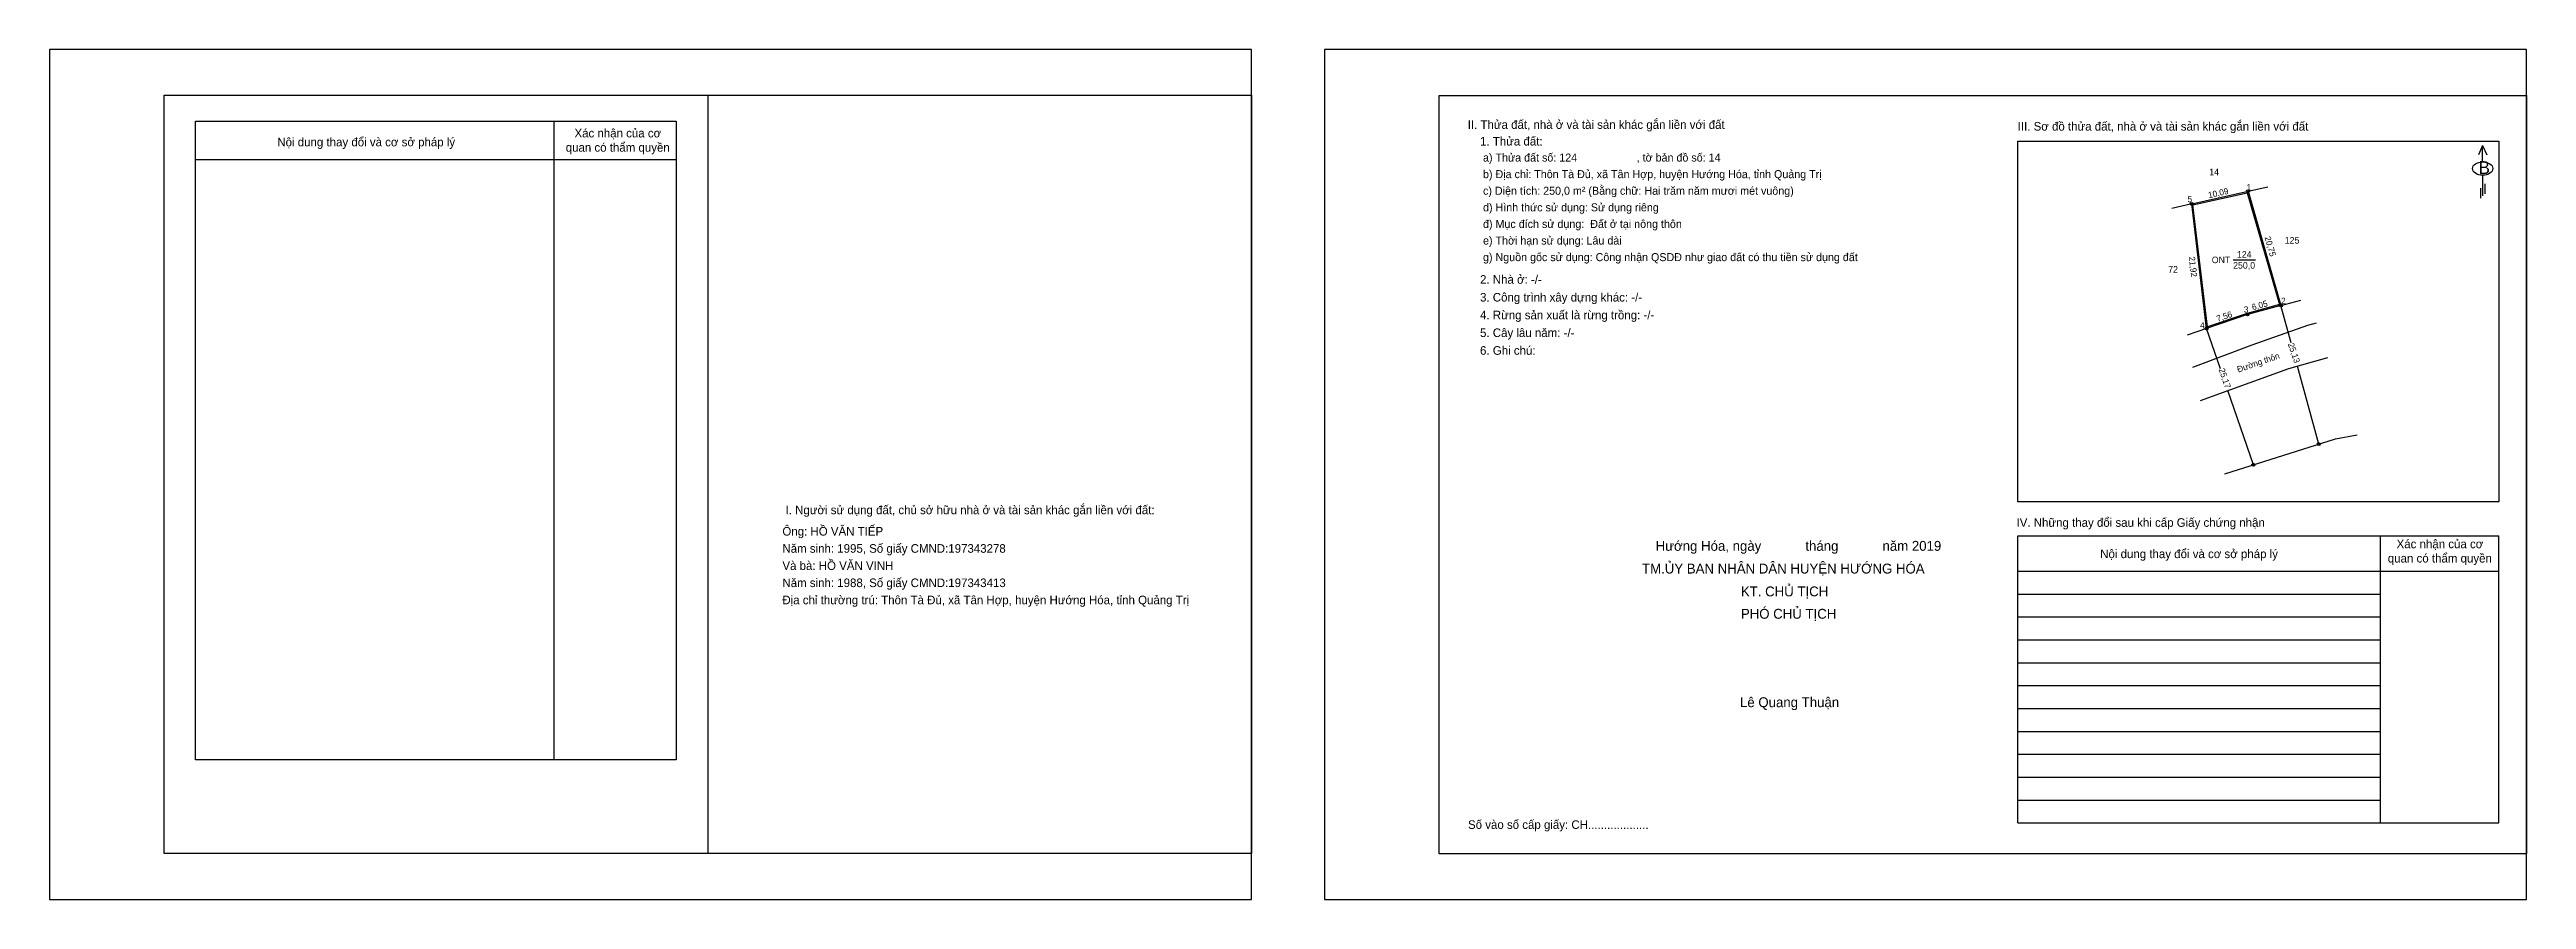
# Model space of a CAD drawing. Extents: x 553288 to 553721, y 1840335 to 1840484.
import ezdxf

# ---------------------------------------------------------------- set-up
doc = ezdxf.new("R2010")
doc.units = 0
for name, color, linetype in [('CanhThua', 7, 'Continuous'), ('ChieuDaiCanhThua', 7, 'Continuous'), ('Khung', 7, 'Continuous'), ('KhungInTrang1', 7, 'Continuous'), ('KhungInTrang2', 7, 'Continuous'), ('Level 1', 7, 'Continuous'), ('Level 2', 7, 'Continuous'), ('Level 22', 7, 'Continuous'), ('Level 23', 7, 'Continuous'), ('MocDinhThua', 7, 'Continuous'), ('NhanDiaChinhThua', 7, 'Continuous'), ('NhanTuCan', 7, 'Continuous'), ('ON', 7, 'Continuous'), ('RauThua', 7, 'Continuous'), ('SoHieuDinhThua', 7, 'Continuous'), ('Template', 7, 'Continuous'), ('ThongTin', 7, 'Continuous')]:
    doc.layers.add(name, color=color, linetype=linetype)

msp = doc.modelspace()

# ---------------------------------------------------------------- linework, layer by layer
at = {"layer": 'CanhThua'}
for p, q in [((553662.33, 1840456.91), (553672.17, 1840459.12)), ((553664.94, 1840435.15), (553662.33, 1840456.91)), ((553672.17, 1840459.12), (553677.93, 1840439.19)), ((553677.93, 1840439.19), (553672.09, 1840437.6)), ((553672.09, 1840437.6), (553664.94, 1840435.15))]:
    msp.add_line(p, q, dxfattribs=at)
at = {"layer": 'Khung'}
for p, q in [((553530.82, 1840475.89), (553720.82, 1840475.89)), ((553530.82, 1840343.39), (553530.82, 1840475.89)), ((553631.97, 1840404.85), (553631.97, 1840467.9)), ((553631.97, 1840467.9), (553715.97, 1840467.9)), ((553715.97, 1840467.9), (553715.97, 1840404.85)), ((553715.97, 1840404.85), (553631.97, 1840404.85))]:
    msp.add_line(p, q, dxfattribs=at)
msp.add_lwpolyline([(553498.03, 1840343.4), (553308.03, 1840343.4), (553308.03, 1840475.9), (553498.03, 1840475.9)], close=True, dxfattribs=at)
for points in [[(553403.03, 1840475.9), (553403.03, 1840343.4)], [(553720.82, 1840475.89), (553720.82, 1840343.39), (553530.82, 1840343.39)]]:
    msp.add_lwpolyline(points, dxfattribs=at)
at = {"layer": 'KhungInTrang1'}
msp.add_lwpolyline([(553288.03, 1840483.89), (553288.03, 1840335.39), (553498.03, 1840335.39), (553498.03, 1840483.89)], close=True, dxfattribs=at)
at = {"layer": 'KhungInTrang2'}
msp.add_lwpolyline([(553510.82, 1840483.89), (553510.82, 1840335.39), (553720.82, 1840335.39), (553720.82, 1840483.89)], close=True, dxfattribs=at)
at = {"layer": 'Level 1'}
for p, q in [((553679.72, 1840432.62), (553677.93, 1840439.19)), ((553667.36, 1840428.11), (553664.94, 1840435.15)), ((553684.53, 1840414.94), (553680.82, 1840428.59)), ((553673.1, 1840411.34), (553668.65, 1840424.32))]:
    msp.add_line(p, q, dxfattribs=at)
at = {"layer": 'Level 2'}
msp.add_lwpolyline([(553677.68, 1840439.33), (553672.03, 1840437.79), (553665.11, 1840435.42), (553662.55, 1840456.75), (553672.03, 1840458.88)], close=True, dxfattribs=at)
at = {"layer": 'Level 22'}
for points in [[(553662.52, 1840428.39), (553672.87, 1840432.3), (553682.62, 1840435.72), (553684.15, 1840436.13)], [(553663.88, 1840422.57), (553669.17, 1840424.51), (553679.33, 1840428.18), (553686.12, 1840430.07)]]:
    msp.add_lwpolyline(points, dxfattribs=at)
at = {"layer": 'Level 23'}
msp.add_lwpolyline([(553668.12, 1840409.77), (553687.45, 1840415.86), (553691.24, 1840416.56)], dxfattribs=at)
at = {"layer": 'MocDinhThua'}
for centre in [(553662.33, 1840456.91), (553672.17, 1840459.12), (553677.93, 1840439.19), (553664.94, 1840435.15), (553672.09, 1840437.6), (553684.53, 1840414.94), (553673.1, 1840411.34)]:
    msp.add_circle(centre, 0.25, dxfattribs=at)
at = {"layer": 'NhanDiaChinhThua'}
msp.add_line((553669.57, 1840447.14), (553673.5, 1840447.14), dxfattribs=at)
at = {"layer": 'ON'}
for p, q in [((553313.53, 1840471.39), (553397.53, 1840471.39)), ((553313.53, 1840359.78), (553313.53, 1840471.39)), ((553397.53, 1840471.39), (553397.53, 1840359.78)), ((553313.53, 1840464.7), (553397.53, 1840464.7)), ((553631.97, 1840398.93), (553715.97, 1840398.93)), ((553695.24, 1840398.93), (553695.24, 1840348.77)), ((553631.97, 1840392.75), (553715.97, 1840392.75)), ((553631.97, 1840388.75), (553695.24, 1840388.75)), ((553631.97, 1840384.75), (553695.24, 1840384.75)), ((553631.97, 1840380.75), (553695.24, 1840380.75)), ((553631.97, 1840376.75), (553695.24, 1840376.75)), ((553631.97, 1840372.75), (553695.24, 1840372.75)), ((553631.97, 1840368.75), (553695.24, 1840368.75)), ((553631.97, 1840364.75), (553695.24, 1840364.75)), ((553631.97, 1840360.75), (553695.24, 1840360.75)), ((553631.97, 1840356.75), (553695.24, 1840356.75)), ((553631.97, 1840352.75), (553695.24, 1840352.75))]:
    msp.add_line(p, q, dxfattribs=at)
for points in [[(553376.17, 1840471.39), (553376.17, 1840359.78)], [(553631.97, 1840348.77), (553631.97, 1840398.93)], [(553715.97, 1840348.77), (553715.97, 1840398.93)], [(553397.53, 1840359.78), (553313.53, 1840359.78)]]:
    msp.add_lwpolyline(points, dxfattribs=at)
at = {"layer": 'RauThua'}
for p, q in [((553662.33, 1840456.91), (553658.84, 1840456.13)), ((553672.17, 1840459.12), (553675.66, 1840459.9)), ((553677.93, 1840439.19), (553681.38, 1840440.13)), ((553664.94, 1840435.15), (553661.55, 1840433.99))]:
    msp.add_line(p, q, dxfattribs=at)
at = {"layer": 'Template'}
for p, q in [((553713.15, 1840467.1), (553712.42, 1840465.51)), ((553713.15, 1840464.27), (553713.15, 1840467.1)), ((553713.15, 1840467.1), (553713.88, 1840465.51)), ((553713.17, 1840461.93), (553713.17, 1840458.36)), ((553712.79, 1840459.69), (553712.79, 1840457.95)), ((553713.57, 1840460.44), (553713.57, 1840458.69)), ((553631.97, 1840348.77), (553715.97, 1840348.77))]:
    msp.add_line(p, q, dxfattribs=at)
msp.add_ellipse((553713.17, 1840463.09), major_axis=(1.78, 0), ratio=0.655849, dxfattribs=at)

# ---------------------------------------------------------------- texts
at = {"layer": 'ChieuDaiCanhThua'}
for s, rotation, p in [('10,09', 12.6582, (553665.33, 1840457.9)), ('20,75', 286.1199, (553675.05, 1840451.08)), ('21,92', 276.8397, (553661.82, 1840447.66)), ('6,05', 15.2302, (553672.99, 1840438.33)), ('7,56', 18.9144, (553666.87, 1840436.3)), ('Đường thôn', 18.9144, (553670.48, 1840427.45)), ('25,13', 288.9144, (553679.12, 1840432.42)), ('25,17', 288.9144, (553667.03, 1840427.99))]:
    msp.add_text(s, height=1.074, rotation=rotation, dxfattribs=at).set_placement(p)
at = {"layer": 'NhanDiaChinhThua'}
for s, p in [('ONT', (553665.84, 1840446.57)), ('124', (553670.24, 1840447.52)), ('250,0', (553669.57, 1840445.61))]:
    msp.add_text(s, height=1.145, dxfattribs=at).set_placement(p)
at = {"layer": 'NhanTuCan'}
for s, p in [('14', (553665.39, 1840461.93)), ('125', (553678.6, 1840449.99)), ('72', (553658.22, 1840444.91))]:
    msp.add_text(s, height=1.145, dxfattribs=at).set_placement(p)
at = {"layer": 'ON'}
for s, height, p in [('Xác nhận của cơ ', 1.5, (553379.75, 1840468.54)), ('Nội dung thay đổi và cơ sở pháp lý', 1.5, (553327.83, 1840466.98)), ('quan có thẩm quyền', 1.5, (553378.22, 1840466.04)), ('I. Người sử dụng đất, chủ sở hữu nhà ở và tài sản khác gắn liền với đất:', 1.5, (553416.63, 1840402.7)), ('IV. Những thay đổi sau khi cấp Giấy chứng nhận', 1.5, (553631.72, 1840400.5)), ('Nội dung thay đổi và cơ sở pháp lý', 1.5, (553646.34, 1840395.03)), ('quan có thẩm quyền', 1.5, (553696.6, 1840394.26)), ('Xác nhận của cơ ', 1.5, (553698.13, 1840396.76)), ('Lê Quang Thuận', 1.7268, (553583.4, 1840368.99))]:
    msp.add_text(s, height=height, dxfattribs=at).set_placement(p)
at = {"layer": 'SoHieuDinhThua'}
for s, p in [('5', (553661.61, 1840457.21)), ('1', (553671.92, 1840459.3)), ('2', (553677.95, 1840439.45)), ('4', (553663.78, 1840435.16)), ('3', (553671.44, 1840437.94))]:
    msp.add_text(s, height=1.07, dxfattribs=at).set_placement(p)
at = {"layer": 'Template'}
for s, height, p in [('II. Thửa đất, nhà ở và tài sản khác gắn liền với đất', 1.5, (553535.83, 1840470.03)), ('III. Sơ đồ thửa đất, nhà ở và tài sản khác gắn liền với đất', 1.5, (553631.92, 1840469.73)), ('B', 2.25, (553712.44, 1840462.14)), ('Hướng Hóa, ngày            tháng            năm 2019', 1.7268, (553568.66, 1840396.31)), ('TM.ỦY BAN NHÂN DÂN HUYỆN HƯỚNG HÓA', 1.7268, (553566.29, 1840392.34)), ('KT. CHỦ TỊCH', 1.7268, (553583.56, 1840388.35)), ('PHÓ CHỦ TỊCH', 1.7268, (553583.56, 1840384.44)), ('Số vào sổ cấp giấy: CH...................', 1.5, (553535.88, 1840347.72))]:
    msp.add_text(s, height=height, dxfattribs=at).set_placement(p)
at = {"layer": 'ThongTin'}
for s, height, p in [('1. Thửa đất: ', 1.5, (553537.98, 1840467.12)), (' a) Thửa đất số: 124                    , tờ bản đồ số: 14', 1.4, (553537.98, 1840464.32)), (' b) Địa chỉ: Thôn Tà Đủ, xã Tân Hợp, huyện Hướng Hóa, tỉnh Quảng Trị', 1.4, (553537.98, 1840461.42)), (' c) Diện tích: 250,0 m² (Bằng chữ: Hai trăm năm mươi mét vuông)', 1.4, (553537.98, 1840458.52)), (' d) Hình thức sử dụng: Sử dụng riêng', 1.4, (553537.98, 1840455.62)), (' đ) Mục đích sử dụng:  Đất ở tại nông thôn', 1.4, (553537.98, 1840452.72)), (' e) Thời hạn sử dụng: Lâu dài', 1.4, (553537.98, 1840449.82)), (' g) Nguồn gốc sử dụng: Công nhận QSDĐ như giao đất có thu tiền sử dụng đất', 1.4, (553537.98, 1840446.92)), ('2. Nhà ở: -/-', 1.5, (553537.98, 1840442.97)), ('3. Công trình xây dựng khác: -/-', 1.5, (553537.98, 1840439.86)), ('4. Rừng sản xuất là rừng trồng: -/-', 1.5, (553537.98, 1840436.76)), ('5. Cây lâu năm: -/-', 1.5, (553537.98, 1840433.66)), ('6. Ghi chú:', 1.5, (553537.98, 1840430.56)), ('Ông: HỒ VĂN TIẾP', 1.5, (553416.08, 1840398.97)), ('Năm sinh: 1995, Số giấy CMND:197343278', 1.5, (553416.08, 1840395.97)), ('Và bà: HỒ VĂN VINH', 1.5, (553416.08, 1840392.97)), ('Năm sinh: 1988, Số giấy CMND:197343413', 1.5, (553416.08, 1840389.97)), ('Địa chỉ thường trú: Thôn Tà Đủ, xã Tân Hợp, huyện Hướng Hóa, tỉnh Quảng Trị', 1.5, (553416.08, 1840386.97))]:
    msp.add_text(s, height=height, dxfattribs=at).set_placement(p)

doc.saveas('drawing.dxf')
